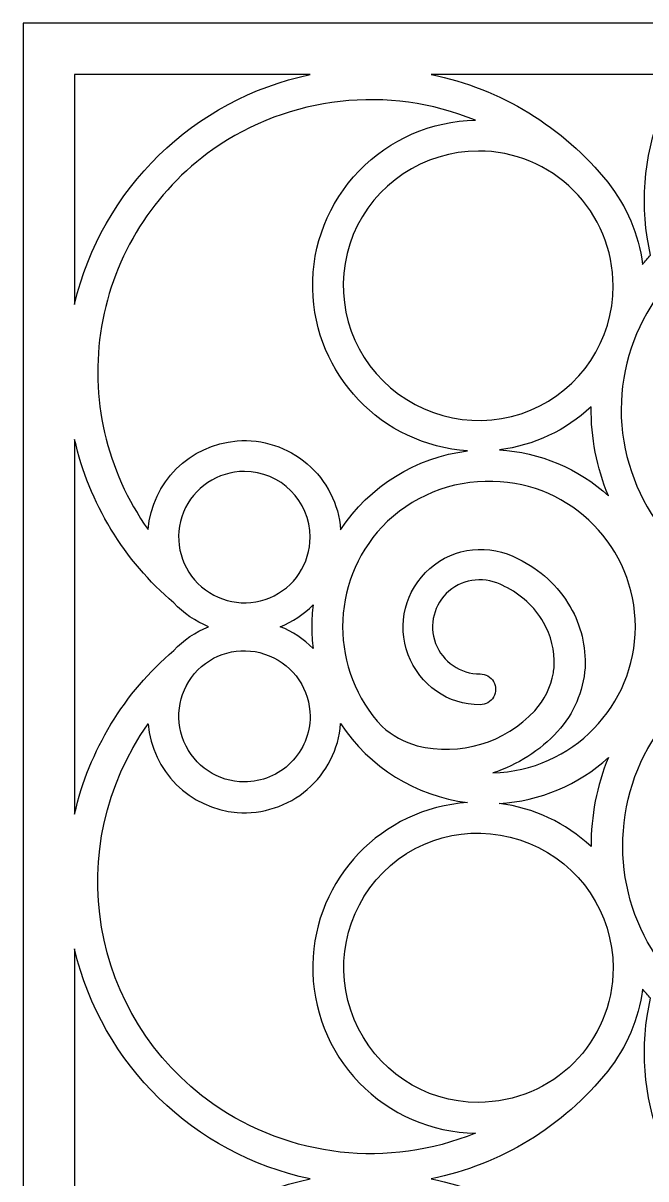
# Model space of a CAD drawing. Header units: centimetres. Extents: x 14.6 to 20.5, y -1.6 to 9.
# Drawn here: x 14.6 to 17.44, y 3.72 to 9 of the extents above; entities that cross this region are included whole.
import ezdxf

# ---------------------------------------------------------------- set-up
doc = ezdxf.new("R2010")
doc.units = ezdxf.units.CM
doc.header["$MEASUREMENT"] = 0
doc.layers.add('layer 1', color=7, linetype='Continuous')

msp = doc.modelspace()

# ---------------------------------------------------------------- linework, layer by layer
at = {"layer": 'layer 1', "color": 250}
for points, knots in [([(14.59694, 9.00077), (14.59694, 9.00077), (20.45784, 9.00077), (20.45784, 9.00077), (20.45784, 9.00077), (20.45784, 9.00077), (20.45784, -1.55598), (20.45784, -1.55598), (20.45784, -1.55598), (20.45784, -1.55598), (14.59694, -1.55598), (14.59694, -1.55598), (14.59694, -1.55598), (14.59694, -1.55598), (14.59694, 9.00077), (14.59694, 9.00077)], [0, 0, 0, 0, 0.2, 0.2, 0.2, 0.2, 0.4, 0.4, 0.4, 0.4, 0.6, 0.6, 0.6, 0.6, 1, 1, 1, 1]), ([(15.90691, 8.766), (15.37506, 8.65404), (14.95609, 8.2453), (14.83171, 7.71621), (14.83171, 7.71621), (14.83171, 7.71621), (14.83171, 8.766), (14.83171, 8.766), (14.83171, 8.766), (14.83171, 8.766), (15.90692, 8.766), (15.90692, 8.766), (15.90692, 8.766), (15.90692, 8.766), (15.90691, 8.766), (15.90691, 8.766)], [0, 0, 0, 0, 0.2, 0.2, 0.2, 0.2, 0.4, 0.4, 0.4, 0.4, 0.6, 0.6, 0.6, 0.6, 1, 1, 1, 1]), ([(16.45842, 8.766), (16.45842, 8.766), (17.58569, 8.766), (17.58569, 8.766), (17.58569, 8.766), (17.55618, 8.71112), (17.5301, 8.65447), (17.50759, 8.59637), (17.50759, 8.59637), (17.42746, 8.3873), (17.41092, 8.15933), (17.46011, 7.9409), (17.46011, 7.9409), (17.4477, 7.92726), (17.43567, 7.91329), (17.42401, 7.899), (17.42401, 7.899), (17.40616, 8.03625), (17.35103, 8.16591), (17.26454, 8.27396), (17.26454, 8.27396), (17.06166, 8.52733), (16.77652, 8.70143), (16.45842, 8.766)], [0, 0, 0, 0, 0.1428571, 0.1428571, 0.1428571, 0.1428571, 0.2857143, 0.2857143, 0.2857143, 0.2857143, 0.4285714, 0.4285714, 0.4285714, 0.4285714, 0.5714286, 0.5714286, 0.5714286, 0.5714286, 0.7142857, 0.7142857, 0.7142857, 0.7142857, 1, 1, 1, 1]), ([(16.6254, 7.04718), (16.38878, 7.01779), (16.17708, 6.88629), (16.04602, 6.6871), (16.04602, 6.6871), (16.03701, 6.80368), (15.98206, 6.9119), (15.89325, 6.98796), (15.89325, 6.98796), (15.80445, 7.06402), (15.68962, 7.10173), (15.57305, 7.09271), (15.57305, 7.09271), (15.35682, 7.07509), (15.18518, 6.90389), (15.16749, 6.68766), (15.16749, 6.68766), (14.97638, 6.95662), (14.89994, 7.29048), (14.95499, 7.61579), (14.95499, 7.61579), (15.01004, 7.9411), (15.19335, 8.23213), (15.46231, 8.42324), (15.46231, 8.42324), (15.81272, 8.66908), (16.26459, 8.71952), (16.66074, 8.5574), (16.66074, 8.5574), (16.46016, 8.55367), (16.26927, 8.4704), (16.13008, 8.32592), (16.13008, 8.32592), (15.99088, 8.18144), (15.91477, 7.98854), (15.9185, 7.78796), (15.9185, 7.78796), (15.92678, 7.39493), (16.23317, 7.07341), (16.62541, 7.04718), (16.62541, 7.04718), (16.62541, 7.04718), (16.6254, 7.04718), (16.6254, 7.04718)], [0, 0, 0, 0, 0.0833333, 0.0833333, 0.0833333, 0.0833333, 0.1666667, 0.1666667, 0.1666667, 0.1666667, 0.25, 0.25, 0.25, 0.25, 0.3333333, 0.3333333, 0.3333333, 0.3333333, 0.4166667, 0.4166667, 0.4166667, 0.4166667, 0.5, 0.5, 0.5, 0.5, 0.5833333, 0.5833333, 0.5833333, 0.5833333, 0.6666667, 0.6666667, 0.6666667, 0.6666667, 0.75, 0.75, 0.75, 0.75, 0.8333333, 0.8333333, 0.8333333, 0.8333333, 1, 1, 1, 1]), ([(17.28946, 7.80156), (17.29038, 7.55315), (17.14157, 7.32865), (16.91243, 7.23274), (16.91243, 7.23274), (16.68328, 7.13683), (16.41571, 7.19161), (16.2394, 7.36661), (16.2394, 7.36661), (16.0631, 7.54161), (16.00958, 7.80558), (16.10379, 8.03543), (16.10379, 8.03543), (16.198, 8.26528), (16.42594, 8.41574), (16.67435, 8.41666), (16.67435, 8.41666), (16.83738, 8.41677), (16.99378, 8.3521), (17.10914, 8.23689), (17.10914, 8.23689), (17.22449, 8.12168), (17.28936, 7.96459), (17.28946, 7.80156)], [0, 0, 0, 0, 0.1428571, 0.1428571, 0.1428571, 0.1428571, 0.2857143, 0.2857143, 0.2857143, 0.2857143, 0.4285714, 0.4285714, 0.4285714, 0.4285714, 0.5714286, 0.5714286, 0.5714286, 0.5714286, 0.7142857, 0.7142857, 0.7142857, 0.7142857, 1, 1, 1, 1]), ([(18.05695, 6.35479), (17.67353, 6.42815), (17.38109, 6.74028), (17.33284, 7.12766), (17.33284, 7.12766), (17.28459, 7.51504), (17.50151, 7.89396), (17.85522, 8.05913), (17.85522, 8.05913), (18.20893, 8.2243), (18.62879, 8.14267), (18.89484, 7.857), (18.89484, 7.857), (19.16088, 7.57133), (19.20707, 7.13716), (19.01719, 6.79608), (19.01719, 6.79608), (19.03297, 7.01109), (18.93284, 7.21819), (18.75453, 7.33935), (18.75453, 7.33935), (18.57621, 7.46052), (18.3468, 7.47736), (18.1527, 7.38351), (18.1527, 7.38351), (17.95861, 7.28967), (17.82933, 7.09943), (17.81356, 6.88441), (17.81356, 6.88441), (17.79959, 6.67793), (17.89113, 6.47859), (18.05697, 6.35479), (18.05697, 6.35479), (18.05697, 6.35479), (18.05695, 6.35479), (18.05695, 6.35479)], [0, 0, 0, 0, 0.1, 0.1, 0.1, 0.1, 0.2, 0.2, 0.2, 0.2, 0.3, 0.3, 0.3, 0.3, 0.4, 0.4, 0.4, 0.4, 0.5, 0.5, 0.5, 0.5, 0.6, 0.6, 0.6, 0.6, 0.7, 0.7, 0.7, 0.7, 0.8, 0.8, 0.8, 0.8, 1, 1, 1, 1]), ([(17.18909, 7.24791), (17.18798, 7.10864), (17.21476, 6.97062), (17.26789, 6.84188), (17.26789, 6.84188), (17.13087, 6.9668), (16.95523, 7.04086), (16.77013, 7.05168), (16.77013, 7.05168), (16.92689, 7.07172), (17.07336, 7.1403), (17.18909, 7.24791), (17.18909, 7.24791), (17.18909, 7.24791), (17.18909, 7.24791), (17.18909, 7.24791)], [0, 0, 0, 0, 0.2, 0.2, 0.2, 0.2, 0.4, 0.4, 0.4, 0.4, 0.6, 0.6, 0.6, 0.6, 1, 1, 1, 1]), ([(14.83171, 5.38854), (14.83171, 5.38854), (14.83171, 7.09986), (14.83171, 7.09986), (14.83171, 7.09986), (14.89823, 6.80834), (15.05709, 6.54629), (15.28486, 6.35257), (15.28486, 6.35257), (15.32912, 6.30521), (15.38325, 6.26822), (15.44345, 6.2442), (15.44345, 6.2442), (15.38325, 6.22017), (15.32912, 6.18318), (15.28486, 6.13582), (15.28486, 6.13582), (15.05711, 5.94208), (14.89818, 5.68006), (14.83171, 5.38854)], [0, 0, 0, 0, 0.1666667, 0.1666667, 0.1666667, 0.1666667, 0.3333333, 0.3333333, 0.3333333, 0.3333333, 0.5, 0.5, 0.5, 0.5, 0.6666667, 0.6666667, 0.6666667, 0.6666667, 1, 1, 1, 1]), ([(15.90647, 6.65342), (15.90692, 6.53238), (15.83441, 6.42299), (15.72275, 6.37625), (15.72275, 6.37625), (15.6111, 6.32952), (15.48072, 6.35621), (15.39481, 6.44147), (15.39481, 6.44147), (15.3089, 6.52675), (15.28281, 6.65537), (15.32872, 6.76737), (15.32872, 6.76737), (15.37462, 6.87937), (15.4857, 6.95269), (15.60674, 6.95314), (15.60674, 6.95314), (15.77217, 6.95324), (15.90636, 6.81884), (15.90647, 6.65341), (15.90647, 6.65341), (15.90647, 6.65341), (15.90647, 6.65342), (15.90647, 6.65342)], [0, 0, 0, 0, 0.1428571, 0.1428571, 0.1428571, 0.1428571, 0.2857143, 0.2857143, 0.2857143, 0.2857143, 0.4285714, 0.4285714, 0.4285714, 0.4285714, 0.5714286, 0.5714286, 0.5714286, 0.5714286, 0.7142857, 0.7142857, 0.7142857, 0.7142857, 1, 1, 1, 1]), ([(16.79341, 6.42792), (16.86813, 6.39261), (16.93041, 6.33543), (16.97198, 6.264), (16.97198, 6.264), (17.00671, 6.20359), (17.02357, 6.13453), (17.02061, 6.06492), (17.02061, 6.06492), (17.01977, 6.05435), (17.01845, 6.04381), (17.01665, 6.03336), (17.01665, 6.03336), (17.0055, 5.96884), (16.97604, 5.90885), (16.93182, 5.86056), (16.93182, 5.86056), (16.79573, 5.71333), (16.58995, 5.6521), (16.39545, 5.70074), (16.39545, 5.70074), (16.33617, 5.7173), (16.28137, 5.74703), (16.23517, 5.78769), (16.23517, 5.78769), (15.99478, 6.04423), (15.99502, 6.44376), (16.23508, 6.7006), (16.23508, 6.7006), (16.36673, 6.83808), (16.55059, 6.91341), (16.74086, 6.90793), (16.74086, 6.90793), (17.1017, 6.90036), (17.39041, 6.60512), (17.39087, 6.2442), (17.39087, 6.2442), (17.39078, 5.88254), (17.10217, 5.58658), (16.74065, 5.57642), (16.74065, 5.57642), (16.85389, 5.61256), (16.95563, 5.67773), (17.03578, 5.7655), (17.03578, 5.7655), (17.10913, 5.84564), (17.15332, 5.94809), (17.16122, 6.05644), (17.16122, 6.05644), (17.16585, 6.15368), (17.14251, 6.25016), (17.09391, 6.33451), (17.09391, 6.33451), (17.03844, 6.42999), (16.95555, 6.50652), (16.85594, 6.55417), (16.85594, 6.55417), (16.72552, 6.62527), (16.56463, 6.60762), (16.45272, 6.50994), (16.45272, 6.50994), (16.34082, 6.41226), (16.30159, 6.25522), (16.35442, 6.1164), (16.35442, 6.1164), (16.40724, 5.97757), (16.53416, 5.88633), (16.68269, 5.88775), (16.68269, 5.88775), (16.70785, 5.88775), (16.7311, 5.90117), (16.74368, 5.92296), (16.74368, 5.92296), (16.75627, 5.94475), (16.75627, 5.9716), (16.74369, 5.99339), (16.74369, 5.99339), (16.73111, 6.01519), (16.70786, 6.02861), (16.6827, 6.02861), (16.6827, 6.02861), (16.59235, 6.02781), (16.5111, 6.08348), (16.47924, 6.16802), (16.47924, 6.16802), (16.44737, 6.25257), (16.47167, 6.34802), (16.54007, 6.40705), (16.54007, 6.40705), (16.60847, 6.46607), (16.70978, 6.47424), (16.78875, 6.43034), (16.78875, 6.43034), (16.79028, 6.42948), (16.79183, 6.42867), (16.79342, 6.42792), (16.79342, 6.42792), (16.79342, 6.42792), (16.79341, 6.42792), (16.79341, 6.42792)], [0, 0, 0, 0, 0.0384615, 0.0384615, 0.0384615, 0.0384615, 0.0769231, 0.0769231, 0.0769231, 0.0769231, 0.1153846, 0.1153846, 0.1153846, 0.1153846, 0.1538462, 0.1538462, 0.1538462, 0.1538462, 0.1923077, 0.1923077, 0.1923077, 0.1923077, 0.2307692, 0.2307692, 0.2307692, 0.2307692, 0.2692308, 0.2692308, 0.2692308, 0.2692308, 0.3076923, 0.3076923, 0.3076923, 0.3076923, 0.3461538, 0.3461538, 0.3461538, 0.3461538, 0.3846154, 0.3846154, 0.3846154, 0.3846154, 0.4230769, 0.4230769, 0.4230769, 0.4230769, 0.4615385, 0.4615385, 0.4615385, 0.4615385, 0.5, 0.5, 0.5, 0.5, 0.5384615, 0.5384615, 0.5384615, 0.5384615, 0.5769231, 0.5769231, 0.5769231, 0.5769231, 0.6153846, 0.6153846, 0.6153846, 0.6153846, 0.6538462, 0.6538462, 0.6538462, 0.6538462, 0.6923077, 0.6923077, 0.6923077, 0.6923077, 0.7307692, 0.7307692, 0.7307692, 0.7307692, 0.7692308, 0.7692308, 0.7692308, 0.7692308, 0.8076923, 0.8076923, 0.8076923, 0.8076923, 0.8461538, 0.8461538, 0.8461538, 0.8461538, 0.8846154, 0.8846154, 0.8846154, 0.8846154, 0.9230769, 0.9230769, 0.9230769, 0.9230769, 1, 1, 1, 1]), ([(15.91399, 6.2442), (15.91399, 6.27747), (15.91604, 6.31073), (15.92014, 6.34375), (15.92014, 6.34375), (15.8775, 6.30058), (15.82637, 6.26668), (15.77001, 6.2442), (15.77001, 6.2442), (15.82637, 6.22171), (15.87749, 6.18781), (15.92014, 6.14465), (15.92014, 6.14465), (15.91604, 6.17767), (15.91399, 6.21092), (15.91399, 6.2442)], [0, 0, 0, 0, 0.2, 0.2, 0.2, 0.2, 0.4, 0.4, 0.4, 0.4, 0.6, 0.6, 0.6, 0.6, 1, 1, 1, 1]), ([(15.90647, 5.83498), (15.90602, 5.95639), (15.83248, 6.06557), (15.72015, 6.11163), (15.72015, 6.11163), (15.60781, 6.15768), (15.48035, 6.13308), (15.39481, 6.04692), (15.39481, 6.04692), (15.30927, 5.96076), (15.28406, 5.83155), (15.33093, 5.71955), (15.33093, 5.71955), (15.3778, 5.60755), (15.48533, 5.53481), (15.60674, 5.53526), (15.60674, 5.53526), (15.68628, 5.53531), (15.76255, 5.56695), (15.81875, 5.62323), (15.81875, 5.62323), (15.87497, 5.67952), (15.90652, 5.75544), (15.90647, 5.83498), (15.90647, 5.83498), (15.90647, 5.83498), (15.90647, 5.83498), (15.90647, 5.83498)], [0, 0, 0, 0, 0.125, 0.125, 0.125, 0.125, 0.25, 0.25, 0.25, 0.25, 0.375, 0.375, 0.375, 0.375, 0.5, 0.5, 0.5, 0.5, 0.625, 0.625, 0.625, 0.625, 0.75, 0.75, 0.75, 0.75, 1, 1, 1, 1]), ([(18.05695, 6.1336), (17.67294, 6.05532), (17.38316, 5.73844), (17.33942, 5.34898), (17.33942, 5.34898), (17.29567, 4.95952), (17.49813, 4.59076), (17.85521, 4.42924), (17.85521, 4.42924), (18.21228, 4.26771), (18.63278, 4.35475), (18.89639, 4.64476), (18.89639, 4.64476), (19.16, 4.93476), (19.21195, 5.35223), (19.01719, 5.69232), (19.01719, 5.69232), (19.03296, 5.47731), (18.93284, 5.27021), (18.75453, 5.14905), (18.75453, 5.14905), (18.57621, 5.02788), (18.3468, 5.01104), (18.15271, 5.10488), (18.15271, 5.10488), (17.95862, 5.19872), (17.82933, 5.38897), (17.81356, 5.60398), (17.81356, 5.60398), (17.79952, 5.81032), (17.89129, 6.00982), (18.05696, 6.13361), (18.05696, 6.13361), (18.05696, 6.13361), (18.05695, 6.1336), (18.05695, 6.1336)], [0, 0, 0, 0, 0.1, 0.1, 0.1, 0.1, 0.2, 0.2, 0.2, 0.2, 0.3, 0.3, 0.3, 0.3, 0.4, 0.4, 0.4, 0.4, 0.5, 0.5, 0.5, 0.5, 0.6, 0.6, 0.6, 0.6, 0.7, 0.7, 0.7, 0.7, 0.8, 0.8, 0.8, 0.8, 1, 1, 1, 1]), ([(16.66074, 3.931), (16.46041, 3.93447), (16.26965, 4.01739), (16.13046, 4.16151), (16.13046, 4.16151), (15.99126, 4.30563), (15.91502, 4.5001), (15.9185, 4.70044), (15.9185, 4.70044), (15.92635, 5.09302), (16.23365, 5.4146), (16.62541, 5.44122), (16.62541, 5.44122), (16.38892, 5.47052), (16.17706, 5.60226), (16.04602, 5.8013), (16.04602, 5.8013), (16.03717, 5.68486), (15.98243, 5.5767), (15.89383, 5.50063), (15.89383, 5.50063), (15.80523, 5.42455), (15.68948, 5.38683), (15.57304, 5.39568), (15.57304, 5.39568), (15.35703, 5.41309), (15.18536, 5.58476), (15.16749, 5.80073), (15.16749, 5.80073), (14.76974, 5.23945), (14.90103, 4.46291), (15.46231, 4.06516), (15.46231, 4.06516), (15.81305, 3.81928), (16.26438, 3.76861), (16.66075, 3.931), (16.66075, 3.931), (16.66075, 3.931), (16.66074, 3.931), (16.66074, 3.931)], [0, 0, 0, 0, 0.0909091, 0.0909091, 0.0909091, 0.0909091, 0.1818182, 0.1818182, 0.1818182, 0.1818182, 0.2727273, 0.2727273, 0.2727273, 0.2727273, 0.3636364, 0.3636364, 0.3636364, 0.3636364, 0.4545455, 0.4545455, 0.4545455, 0.4545455, 0.5454545, 0.5454545, 0.5454545, 0.5454545, 0.6363636, 0.6363636, 0.6363636, 0.6363636, 0.7272727, 0.7272727, 0.7272727, 0.7272727, 0.8181818, 0.8181818, 0.8181818, 0.8181818, 1, 1, 1, 1]), ([(16.77011, 5.43672), (16.92681, 5.41671), (17.07337, 5.34805), (17.18908, 5.2405), (17.18908, 5.2405), (17.18797, 5.37973), (17.21478, 5.51782), (17.26789, 5.64652), (17.26789, 5.64652), (17.13095, 5.52164), (16.95514, 5.44756), (16.77012, 5.43671), (16.77012, 5.43671), (16.77012, 5.43671), (16.77011, 5.43672), (16.77011, 5.43672)], [0, 0, 0, 0, 0.2, 0.2, 0.2, 0.2, 0.4, 0.4, 0.4, 0.4, 0.6, 0.6, 0.6, 0.6, 1, 1, 1, 1]), ([(17.28946, 4.68684), (17.28854, 4.936), (17.13763, 5.16008), (16.90708, 5.25459), (16.90708, 5.25459), (16.67653, 5.3491), (16.41495, 5.29862), (16.2394, 5.12179), (16.2394, 5.12179), (16.06386, 4.94495), (16.01213, 4.67979), (16.10832, 4.44994), (16.10832, 4.44994), (16.20452, 4.22009), (16.42519, 4.07082), (16.67435, 4.07173), (16.67435, 4.07173), (17.01428, 4.07195), (17.28967, 4.34691), (17.28946, 4.68684)], [0, 0, 0, 0, 0.1666667, 0.1666667, 0.1666667, 0.1666667, 0.3333333, 0.3333333, 0.3333333, 0.3333333, 0.5, 0.5, 0.5, 0.5, 0.6666667, 0.6666667, 0.6666667, 0.6666667, 1, 1, 1, 1]), ([(14.83171, 2.6726), (14.83171, 2.6726), (14.83171, 4.77218), (14.83171, 4.77218), (14.83171, 4.77218), (14.95636, 4.24315), (15.375, 3.83408), (15.90692, 3.72239), (15.90692, 3.72239), (15.37506, 3.61043), (14.95608, 3.20169), (14.83171, 2.6726), (14.83171, 2.6726), (14.83171, 2.6726), (14.83171, 2.6726), (14.83171, 2.6726)], [0, 0, 0, 0, 0.2, 0.2, 0.2, 0.2, 0.4, 0.4, 0.4, 0.4, 0.6, 0.6, 0.6, 0.6, 1, 1, 1, 1]), ([(17.26453, 3.23033), (17.06166, 3.48371), (16.77654, 3.65782), (16.45844, 3.72239), (16.45844, 3.72239), (16.77653, 3.78702), (17.06171, 3.96105), (17.26454, 4.21446), (17.26454, 4.21446), (17.35103, 4.32251), (17.40619, 4.45215), (17.42401, 4.5894), (17.42401, 4.5894), (17.43567, 4.57512), (17.44771, 4.56115), (17.46011, 4.5475), (17.46011, 4.5475), (17.41095, 4.32906), (17.42744, 4.10108), (17.50759, 3.89202), (17.50759, 3.89202), (17.5301, 3.83391), (17.55618, 3.77726), (17.5857, 3.72238), (17.5857, 3.72238), (17.55617, 3.66752), (17.53009, 3.61088), (17.50759, 3.55278), (17.50759, 3.55278), (17.42746, 3.3437), (17.41092, 3.11572), (17.46011, 2.89728), (17.46011, 2.89728), (17.44771, 2.88365), (17.43567, 2.86968), (17.42402, 2.8554), (17.42402, 2.8554), (17.40617, 2.99264), (17.35104, 3.12229), (17.26454, 3.23032), (17.26454, 3.23032), (17.26454, 3.23032), (17.26453, 3.23033), (17.26453, 3.23033)], [0, 0, 0, 0, 0.0833333, 0.0833333, 0.0833333, 0.0833333, 0.1666667, 0.1666667, 0.1666667, 0.1666667, 0.25, 0.25, 0.25, 0.25, 0.3333333, 0.3333333, 0.3333333, 0.3333333, 0.4166667, 0.4166667, 0.4166667, 0.4166667, 0.5, 0.5, 0.5, 0.5, 0.5833333, 0.5833333, 0.5833333, 0.5833333, 0.6666667, 0.6666667, 0.6666667, 0.6666667, 0.75, 0.75, 0.75, 0.75, 0.8333333, 0.8333333, 0.8333333, 0.8333333, 1, 1, 1, 1])]:
    msp.add_open_spline(points, degree=3, knots=knots, dxfattribs=at)
at = {"layer": 'layer 1', "lineweight": 9}
for points, knots in [([(14.59694, 9.00077), (14.59694, 9.00077), (20.45784, 9.00077), (20.45784, 9.00077), (20.45784, 9.00077), (20.45784, 9.00077), (20.45784, -1.55598), (20.45784, -1.55598), (20.45784, -1.55598), (20.45784, -1.55598), (14.59694, -1.55598), (14.59694, -1.55598), (14.59694, -1.55598), (14.59694, -1.55598), (14.59694, 9.00077), (14.59694, 9.00077)], [0, 0, 0, 0, 0.2, 0.2, 0.2, 0.2, 0.4, 0.4, 0.4, 0.4, 0.6, 0.6, 0.6, 0.6, 1, 1, 1, 1]), ([(15.90691, 8.766), (15.37506, 8.65404), (14.95609, 8.2453), (14.83171, 7.71621), (14.83171, 7.71621), (14.83171, 7.71621), (14.83171, 8.766), (14.83171, 8.766), (14.83171, 8.766), (14.83171, 8.766), (15.90692, 8.766), (15.90692, 8.766)], [0, 0, 0, 0, 0.25, 0.25, 0.25, 0.25, 0.5, 0.5, 0.5, 0.5, 1, 1, 1, 1]), ([(16.45842, 8.766), (16.45842, 8.766), (17.58569, 8.766), (17.58569, 8.766), (17.58569, 8.766), (17.55618, 8.71112), (17.5301, 8.65447), (17.50759, 8.59637), (17.50759, 8.59637), (17.42746, 8.3873), (17.41092, 8.15933), (17.46011, 7.9409), (17.46011, 7.9409), (17.4477, 7.92726), (17.43567, 7.91329), (17.42401, 7.899), (17.42401, 7.899), (17.40616, 8.03625), (17.35103, 8.16591), (17.26454, 8.27396), (17.26454, 8.27396), (17.06166, 8.52733), (16.77652, 8.70143), (16.45842, 8.766)], [0, 0, 0, 0, 0.1428571, 0.1428571, 0.1428571, 0.1428571, 0.2857143, 0.2857143, 0.2857143, 0.2857143, 0.4285714, 0.4285714, 0.4285714, 0.4285714, 0.5714286, 0.5714286, 0.5714286, 0.5714286, 0.7142857, 0.7142857, 0.7142857, 0.7142857, 1, 1, 1, 1]), ([(16.6254, 7.04718), (16.38878, 7.01779), (16.17708, 6.88629), (16.04602, 6.6871), (16.04602, 6.6871), (16.03701, 6.80368), (15.98206, 6.9119), (15.89325, 6.98796), (15.89325, 6.98796), (15.80445, 7.06402), (15.68962, 7.10173), (15.57305, 7.09271), (15.57305, 7.09271), (15.35682, 7.07509), (15.18518, 6.90389), (15.16749, 6.68766), (15.16749, 6.68766), (14.97638, 6.95662), (14.89994, 7.29048), (14.95499, 7.61579), (14.95499, 7.61579), (15.01004, 7.9411), (15.19335, 8.23213), (15.46231, 8.42324), (15.46231, 8.42324), (15.81272, 8.66908), (16.26459, 8.71952), (16.66074, 8.5574), (16.66074, 8.5574), (16.46016, 8.55367), (16.26927, 8.4704), (16.13008, 8.32592), (16.13008, 8.32592), (15.99088, 8.18144), (15.91477, 7.98854), (15.9185, 7.78796), (15.9185, 7.78796), (15.92678, 7.39493), (16.23317, 7.07341), (16.62541, 7.04718)], [0, 0, 0, 0, 0.0909091, 0.0909091, 0.0909091, 0.0909091, 0.1818182, 0.1818182, 0.1818182, 0.1818182, 0.2727273, 0.2727273, 0.2727273, 0.2727273, 0.3636364, 0.3636364, 0.3636364, 0.3636364, 0.4545455, 0.4545455, 0.4545455, 0.4545455, 0.5454545, 0.5454545, 0.5454545, 0.5454545, 0.6363636, 0.6363636, 0.6363636, 0.6363636, 0.7272727, 0.7272727, 0.7272727, 0.7272727, 0.8181818, 0.8181818, 0.8181818, 0.8181818, 1, 1, 1, 1]), ([(17.28946, 7.80156), (17.29038, 7.55315), (17.14157, 7.32865), (16.91243, 7.23274), (16.91243, 7.23274), (16.68328, 7.13683), (16.41571, 7.19161), (16.2394, 7.36661), (16.2394, 7.36661), (16.0631, 7.54161), (16.00958, 7.80558), (16.10379, 8.03543), (16.10379, 8.03543), (16.198, 8.26528), (16.42594, 8.41574), (16.67435, 8.41666), (16.67435, 8.41666), (16.83738, 8.41677), (16.99378, 8.3521), (17.10914, 8.23689), (17.10914, 8.23689), (17.22449, 8.12168), (17.28936, 7.96459), (17.28946, 7.80156)], [0, 0, 0, 0, 0.1428571, 0.1428571, 0.1428571, 0.1428571, 0.2857143, 0.2857143, 0.2857143, 0.2857143, 0.4285714, 0.4285714, 0.4285714, 0.4285714, 0.5714286, 0.5714286, 0.5714286, 0.5714286, 0.7142857, 0.7142857, 0.7142857, 0.7142857, 1, 1, 1, 1]), ([(18.05695, 6.35479), (17.67353, 6.42815), (17.38109, 6.74028), (17.33284, 7.12766), (17.33284, 7.12766), (17.28459, 7.51504), (17.50151, 7.89396), (17.85522, 8.05913), (17.85522, 8.05913), (18.20893, 8.2243), (18.62879, 8.14267), (18.89484, 7.857), (18.89484, 7.857), (19.16088, 7.57133), (19.20707, 7.13716), (19.01719, 6.79608), (19.01719, 6.79608), (19.03297, 7.01109), (18.93284, 7.21819), (18.75453, 7.33935), (18.75453, 7.33935), (18.57621, 7.46052), (18.3468, 7.47736), (18.1527, 7.38351), (18.1527, 7.38351), (17.95861, 7.28967), (17.82933, 7.09943), (17.81356, 6.88441), (17.81356, 6.88441), (17.79959, 6.67793), (17.89113, 6.47859), (18.05697, 6.35479)], [0, 0, 0, 0, 0.1111111, 0.1111111, 0.1111111, 0.1111111, 0.2222222, 0.2222222, 0.2222222, 0.2222222, 0.3333333, 0.3333333, 0.3333333, 0.3333333, 0.4444444, 0.4444444, 0.4444444, 0.4444444, 0.5555556, 0.5555556, 0.5555556, 0.5555556, 0.6666667, 0.6666667, 0.6666667, 0.6666667, 0.7777778, 0.7777778, 0.7777778, 0.7777778, 1, 1, 1, 1]), ([(17.18909, 7.24791), (17.18798, 7.10864), (17.21476, 6.97062), (17.26789, 6.84188), (17.26789, 6.84188), (17.13087, 6.9668), (16.95523, 7.04086), (16.77013, 7.05168), (16.77013, 7.05168), (16.92689, 7.07172), (17.07336, 7.1403), (17.18909, 7.24791)], [0, 0, 0, 0, 0.25, 0.25, 0.25, 0.25, 0.5, 0.5, 0.5, 0.5, 1, 1, 1, 1]), ([(14.83171, 5.38854), (14.83171, 5.38854), (14.83171, 7.09986), (14.83171, 7.09986), (14.83171, 7.09986), (14.89823, 6.80834), (15.05709, 6.54629), (15.28486, 6.35257), (15.28486, 6.35257), (15.32912, 6.30521), (15.38325, 6.26822), (15.44345, 6.2442), (15.44345, 6.2442), (15.38325, 6.22017), (15.32912, 6.18318), (15.28486, 6.13582), (15.28486, 6.13582), (15.05711, 5.94208), (14.89818, 5.68006), (14.83171, 5.38854)], [0, 0, 0, 0, 0.1666667, 0.1666667, 0.1666667, 0.1666667, 0.3333333, 0.3333333, 0.3333333, 0.3333333, 0.5, 0.5, 0.5, 0.5, 0.6666667, 0.6666667, 0.6666667, 0.6666667, 1, 1, 1, 1]), ([(15.90647, 6.65342), (15.90692, 6.53238), (15.83441, 6.42299), (15.72275, 6.37625), (15.72275, 6.37625), (15.6111, 6.32952), (15.48072, 6.35621), (15.39481, 6.44147), (15.39481, 6.44147), (15.3089, 6.52675), (15.28281, 6.65537), (15.32872, 6.76737), (15.32872, 6.76737), (15.37462, 6.87937), (15.4857, 6.95269), (15.60674, 6.95314), (15.60674, 6.95314), (15.77217, 6.95324), (15.90636, 6.81884), (15.90647, 6.65341)], [0, 0, 0, 0, 0.1666667, 0.1666667, 0.1666667, 0.1666667, 0.3333333, 0.3333333, 0.3333333, 0.3333333, 0.5, 0.5, 0.5, 0.5, 0.6666667, 0.6666667, 0.6666667, 0.6666667, 1, 1, 1, 1]), ([(16.79341, 6.42792), (16.86813, 6.39261), (16.93041, 6.33543), (16.97198, 6.264), (16.97198, 6.264), (17.00671, 6.20359), (17.02357, 6.13453), (17.02061, 6.06492), (17.02061, 6.06492), (17.01977, 6.05435), (17.01845, 6.04381), (17.01665, 6.03336), (17.01665, 6.03336), (17.0055, 5.96884), (16.97604, 5.90885), (16.93182, 5.86056), (16.93182, 5.86056), (16.79573, 5.71333), (16.58995, 5.6521), (16.39545, 5.70074), (16.39545, 5.70074), (16.33617, 5.7173), (16.28137, 5.74703), (16.23517, 5.78769), (16.23517, 5.78769), (15.99478, 6.04423), (15.99502, 6.44376), (16.23508, 6.7006), (16.23508, 6.7006), (16.36673, 6.83808), (16.55059, 6.91341), (16.74086, 6.90793), (16.74086, 6.90793), (17.1017, 6.90036), (17.39041, 6.60512), (17.39087, 6.2442), (17.39087, 6.2442), (17.39078, 5.88254), (17.10217, 5.58658), (16.74065, 5.57642), (16.74065, 5.57642), (16.85389, 5.61256), (16.95563, 5.67773), (17.03578, 5.7655), (17.03578, 5.7655), (17.10913, 5.84564), (17.15332, 5.94809), (17.16122, 6.05644), (17.16122, 6.05644), (17.16585, 6.15368), (17.14251, 6.25016), (17.09391, 6.33451), (17.09391, 6.33451), (17.03844, 6.42999), (16.95555, 6.50652), (16.85594, 6.55417), (16.85594, 6.55417), (16.72552, 6.62527), (16.56463, 6.60762), (16.45272, 6.50994), (16.45272, 6.50994), (16.34082, 6.41226), (16.30159, 6.25522), (16.35442, 6.1164), (16.35442, 6.1164), (16.40724, 5.97757), (16.53416, 5.88633), (16.68269, 5.88775), (16.68269, 5.88775), (16.70785, 5.88775), (16.7311, 5.90117), (16.74368, 5.92296), (16.74368, 5.92296), (16.75627, 5.94475), (16.75627, 5.9716), (16.74369, 5.99339), (16.74369, 5.99339), (16.73111, 6.01519), (16.70786, 6.02861), (16.6827, 6.02861), (16.6827, 6.02861), (16.59235, 6.02781), (16.5111, 6.08348), (16.47924, 6.16802), (16.47924, 6.16802), (16.44737, 6.25257), (16.47167, 6.34802), (16.54007, 6.40705), (16.54007, 6.40705), (16.60847, 6.46607), (16.70978, 6.47424), (16.78875, 6.43034), (16.78875, 6.43034), (16.79028, 6.42948), (16.79183, 6.42867), (16.79342, 6.42792)], [0, 0, 0, 0, 0.04, 0.04, 0.04, 0.04, 0.08, 0.08, 0.08, 0.08, 0.12, 0.12, 0.12, 0.12, 0.16, 0.16, 0.16, 0.16, 0.2, 0.2, 0.2, 0.2, 0.24, 0.24, 0.24, 0.24, 0.28, 0.28, 0.28, 0.28, 0.32, 0.32, 0.32, 0.32, 0.36, 0.36, 0.36, 0.36, 0.4, 0.4, 0.4, 0.4, 0.44, 0.44, 0.44, 0.44, 0.48, 0.48, 0.48, 0.48, 0.52, 0.52, 0.52, 0.52, 0.56, 0.56, 0.56, 0.56, 0.6, 0.6, 0.6, 0.6, 0.64, 0.64, 0.64, 0.64, 0.68, 0.68, 0.68, 0.68, 0.72, 0.72, 0.72, 0.72, 0.76, 0.76, 0.76, 0.76, 0.8, 0.8, 0.8, 0.8, 0.84, 0.84, 0.84, 0.84, 0.88, 0.88, 0.88, 0.88, 0.92, 0.92, 0.92, 0.92, 1, 1, 1, 1]), ([(15.91399, 6.2442), (15.91399, 6.27747), (15.91604, 6.31073), (15.92014, 6.34375), (15.92014, 6.34375), (15.8775, 6.30058), (15.82637, 6.26668), (15.77001, 6.2442), (15.77001, 6.2442), (15.82637, 6.22171), (15.87749, 6.18781), (15.92014, 6.14465), (15.92014, 6.14465), (15.91604, 6.17767), (15.91399, 6.21092), (15.91399, 6.2442)], [0, 0, 0, 0, 0.2, 0.2, 0.2, 0.2, 0.4, 0.4, 0.4, 0.4, 0.6, 0.6, 0.6, 0.6, 1, 1, 1, 1]), ([(15.90647, 5.83498), (15.90602, 5.95639), (15.83248, 6.06557), (15.72015, 6.11163), (15.72015, 6.11163), (15.60781, 6.15768), (15.48035, 6.13308), (15.39481, 6.04692), (15.39481, 6.04692), (15.30927, 5.96076), (15.28406, 5.83155), (15.33093, 5.71955), (15.33093, 5.71955), (15.3778, 5.60755), (15.48533, 5.53481), (15.60674, 5.53526), (15.60674, 5.53526), (15.68628, 5.53531), (15.76255, 5.56695), (15.81875, 5.62323), (15.81875, 5.62323), (15.87497, 5.67952), (15.90652, 5.75544), (15.90647, 5.83498)], [0, 0, 0, 0, 0.1428571, 0.1428571, 0.1428571, 0.1428571, 0.2857143, 0.2857143, 0.2857143, 0.2857143, 0.4285714, 0.4285714, 0.4285714, 0.4285714, 0.5714286, 0.5714286, 0.5714286, 0.5714286, 0.7142857, 0.7142857, 0.7142857, 0.7142857, 1, 1, 1, 1]), ([(18.05695, 6.1336), (17.67294, 6.05532), (17.38316, 5.73844), (17.33942, 5.34898), (17.33942, 5.34898), (17.29567, 4.95952), (17.49813, 4.59076), (17.85521, 4.42924), (17.85521, 4.42924), (18.21228, 4.26771), (18.63278, 4.35475), (18.89639, 4.64476), (18.89639, 4.64476), (19.16, 4.93476), (19.21195, 5.35223), (19.01719, 5.69232), (19.01719, 5.69232), (19.03296, 5.47731), (18.93284, 5.27021), (18.75453, 5.14905), (18.75453, 5.14905), (18.57621, 5.02788), (18.3468, 5.01104), (18.15271, 5.10488), (18.15271, 5.10488), (17.95862, 5.19872), (17.82933, 5.38897), (17.81356, 5.60398), (17.81356, 5.60398), (17.79952, 5.81032), (17.89129, 6.00982), (18.05696, 6.13361)], [0, 0, 0, 0, 0.1111111, 0.1111111, 0.1111111, 0.1111111, 0.2222222, 0.2222222, 0.2222222, 0.2222222, 0.3333333, 0.3333333, 0.3333333, 0.3333333, 0.4444444, 0.4444444, 0.4444444, 0.4444444, 0.5555556, 0.5555556, 0.5555556, 0.5555556, 0.6666667, 0.6666667, 0.6666667, 0.6666667, 0.7777778, 0.7777778, 0.7777778, 0.7777778, 1, 1, 1, 1]), ([(16.66074, 3.931), (16.46041, 3.93447), (16.26965, 4.01739), (16.13046, 4.16151), (16.13046, 4.16151), (15.99126, 4.30563), (15.91502, 4.5001), (15.9185, 4.70044), (15.9185, 4.70044), (15.92635, 5.09302), (16.23365, 5.4146), (16.62541, 5.44122), (16.62541, 5.44122), (16.38892, 5.47052), (16.17706, 5.60226), (16.04602, 5.8013), (16.04602, 5.8013), (16.03717, 5.68486), (15.98243, 5.5767), (15.89383, 5.50063), (15.89383, 5.50063), (15.80523, 5.42455), (15.68948, 5.38683), (15.57304, 5.39568), (15.57304, 5.39568), (15.35703, 5.41309), (15.18536, 5.58476), (15.16749, 5.80073), (15.16749, 5.80073), (14.76974, 5.23945), (14.90103, 4.46291), (15.46231, 4.06516), (15.46231, 4.06516), (15.81305, 3.81928), (16.26438, 3.76861), (16.66075, 3.931)], [0, 0, 0, 0, 0.1, 0.1, 0.1, 0.1, 0.2, 0.2, 0.2, 0.2, 0.3, 0.3, 0.3, 0.3, 0.4, 0.4, 0.4, 0.4, 0.5, 0.5, 0.5, 0.5, 0.6, 0.6, 0.6, 0.6, 0.7, 0.7, 0.7, 0.7, 0.8, 0.8, 0.8, 0.8, 1, 1, 1, 1]), ([(16.77011, 5.43672), (16.92681, 5.41671), (17.07337, 5.34805), (17.18908, 5.2405), (17.18908, 5.2405), (17.18797, 5.37973), (17.21478, 5.51782), (17.26789, 5.64652), (17.26789, 5.64652), (17.13095, 5.52164), (16.95514, 5.44756), (16.77012, 5.43671)], [0, 0, 0, 0, 0.25, 0.25, 0.25, 0.25, 0.5, 0.5, 0.5, 0.5, 1, 1, 1, 1]), ([(17.28946, 4.68684), (17.28854, 4.936), (17.13763, 5.16008), (16.90708, 5.25459), (16.90708, 5.25459), (16.67653, 5.3491), (16.41495, 5.29862), (16.2394, 5.12179), (16.2394, 5.12179), (16.06386, 4.94495), (16.01213, 4.67979), (16.10832, 4.44994), (16.10832, 4.44994), (16.20452, 4.22009), (16.42519, 4.07082), (16.67435, 4.07173), (16.67435, 4.07173), (17.01428, 4.07195), (17.28967, 4.34691), (17.28946, 4.68684)], [0, 0, 0, 0, 0.1666667, 0.1666667, 0.1666667, 0.1666667, 0.3333333, 0.3333333, 0.3333333, 0.3333333, 0.5, 0.5, 0.5, 0.5, 0.6666667, 0.6666667, 0.6666667, 0.6666667, 1, 1, 1, 1]), ([(14.83171, 2.6726), (14.83171, 2.6726), (14.83171, 4.77218), (14.83171, 4.77218), (14.83171, 4.77218), (14.95636, 4.24315), (15.375, 3.83408), (15.90692, 3.72239), (15.90692, 3.72239), (15.37506, 3.61043), (14.95608, 3.20169), (14.83171, 2.6726)], [0, 0, 0, 0, 0.25, 0.25, 0.25, 0.25, 0.5, 0.5, 0.5, 0.5, 1, 1, 1, 1]), ([(17.26453, 3.23033), (17.06166, 3.48371), (16.77654, 3.65782), (16.45844, 3.72239), (16.45844, 3.72239), (16.77653, 3.78702), (17.06171, 3.96105), (17.26454, 4.21446), (17.26454, 4.21446), (17.35103, 4.32251), (17.40619, 4.45215), (17.42401, 4.5894), (17.42401, 4.5894), (17.43567, 4.57512), (17.44771, 4.56115), (17.46011, 4.5475), (17.46011, 4.5475), (17.41095, 4.32906), (17.42744, 4.10108), (17.50759, 3.89202), (17.50759, 3.89202), (17.5301, 3.83391), (17.55618, 3.77726), (17.5857, 3.72238), (17.5857, 3.72238), (17.55617, 3.66752), (17.53009, 3.61088), (17.50759, 3.55278), (17.50759, 3.55278), (17.42746, 3.3437), (17.41092, 3.11572), (17.46011, 2.89728), (17.46011, 2.89728), (17.44771, 2.88365), (17.43567, 2.86968), (17.42402, 2.8554), (17.42402, 2.8554), (17.40617, 2.99264), (17.35104, 3.12229), (17.26454, 3.23032)], [0, 0, 0, 0, 0.0909091, 0.0909091, 0.0909091, 0.0909091, 0.1818182, 0.1818182, 0.1818182, 0.1818182, 0.2727273, 0.2727273, 0.2727273, 0.2727273, 0.3636364, 0.3636364, 0.3636364, 0.3636364, 0.4545455, 0.4545455, 0.4545455, 0.4545455, 0.5454545, 0.5454545, 0.5454545, 0.5454545, 0.6363636, 0.6363636, 0.6363636, 0.6363636, 0.7272727, 0.7272727, 0.7272727, 0.7272727, 0.8181818, 0.8181818, 0.8181818, 0.8181818, 1, 1, 1, 1])]:
    msp.add_open_spline(points, degree=3, knots=knots, dxfattribs=at)

doc.saveas('drawing.dxf')
